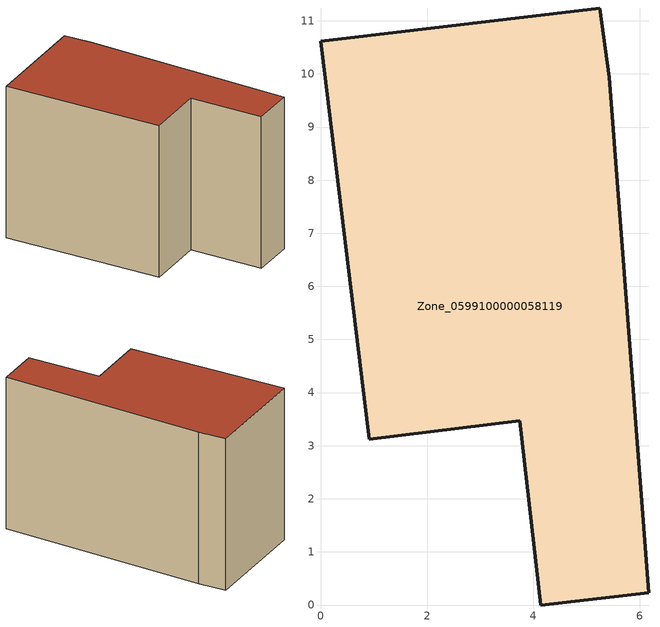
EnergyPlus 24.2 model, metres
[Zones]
Zone_0599100000058119
 floor ground (C_G): 5.43,9.94 6.17,0.23 4.14,0 3.74,3.47 0.91,3.12 0,10.61 5.25,11.24 z3.37
 wall outside (C_F): 5.25,11.24 0,10.61 0.91,3.12 3.74,3.47 4.14,0 6.17,0.23 5.43,9.94 5.25,11.24 z3.37:10.82
 roof outside (C_R): 5.43,9.94 5.25,11.24 0,10.61 0.91,3.12 3.74,3.47 4.14,0 6.17,0.23 z10.82
[BUILDING]
Pand.0599100000058119: North Axis=0; Terrain=City; Loads Convergence Tolerance Value=0.04; Temperature Convergence Tolerance Value=0.4; Solar Distribution=FullExterior; Maximum Number of Warmup Days=25; Minimum Number of Warmup Days=1
[Site:Location]
Rotterdam.The.Hague.AP_ZH_NLD Design_Conditions: Latitude=51.96; Longitude=4.45; Time Zone=1; Elevation=-4.5
[SITE:GROUNDTEMPERATURE:BUILDINGSURFACE]
18, 18, 18, 18, 18, 18, 18, 18, 18, 18, 18, 18
[MATERIAL] Thermal Absorptance=0.9; Solar Absorptance=0.7; Visible Absorptance=0.7
Name | Roughness | Thickness | Conductivity | Density | Specific Heat
G.TI.1946 | MediumSmooth | 0.15 | 1 | 540 | 1210
F.TI.1946 | Rough | 0.3 | 0.857143 | 1920 | 840
R.TI.1946 | MediumRough | 0.2 | 0.1 | 1500 | 1000
[CONSTRUCTION]
C_G: G.TI.1946
C_F: F.TI.1946
C_R: R.TI.1946
[ZONE]
Zone_0599100000058119: Type=1; Multiplier=1; Ceiling Height=Autocalculate; Volume=Autocalculate; Floor Area=autocalculate; Part of Total Floor Area=Yes
[ZONEINFILTRATION:DESIGNFLOWRATE]
Infil_Zone_0599100000058119: Zone or ZoneList or Space or SpaceList=Zone_0599100000058119; Schedule=AlwaysOn; Design Flow Rate Calculation Method=Flow/Area; Flow Rate per Floor Area=0.003; Constant Term Coefficient=1; Temperature Term Coefficient=0; Velocity Term Coefficient=0; Velocity Squared Term Coefficient=0
[HVACTEMPLATE:ZONE:IDEALLOADSAIRSYSTEM]
Zone_0599100000058119: Maximum Heating Supply Air Temperature=50; Minimum Cooling Supply Air Temperature=13; Maximum Heating Supply Air Humidity Ratio=0.0156; Minimum Cooling Supply Air Humidity Ratio=0.0077; Heating Limit=NoLimit; Cooling Limit=NoLimit; Dehumidification Control Type=ConstantSensibleHeatRatio; Cooling Sensible Heat Ratio=0.7; Dehumidification Setpoint=60; Humidification Control Type=None; Humidification Setpoint=30; Outdoor Air Method=None; Outdoor Air Flow Rate per Person=0.00944; Outdoor Air Flow Rate per Zone Floor Area=0; Outdoor Air Flow Rate per Zone=0; Demand Controlled Ventilation Type=None; Outdoor Air Economizer Type=NoEconomizer; Heat Recovery Type=None; Sensible Heat Recovery Effectiveness=0.7; Latent Heat Recovery Effectiveness=0.65
[ZONECONTROL:THERMOSTAT]
ThermostatControl_Zone_0599100000058119: Zone or ZoneList=Zone_0599100000058119; Control Type Schedule=DualSetpointControlType; Control 1=Thermostat_Zone_0599100000058119; Temperature Difference Between Cutout And Setpoint=0
[THERMOSTATSETPOINT:DUALSETPOINT]
Thermostat_Zone_0599100000058119: Heating Setpoint Temperature Schedule=HeatingSetpoint_Zone_0599100000058119; Cooling Setpoint Temperature Schedule=CoolingSetpoint_Zone_0599100000058119
[SCHEDULE:COMPACT]
HeatingSetpoint_Zone_0599100000058119: Through: 12/31, For: AllDays, Until: 24:00, 21
CoolingSetpoint_Zone_0599100000058119: Through: 12/31, For: AllDays, Until: 24:00, 24
DualSetpointControlType: Through: 12/31, For: AllDays, Until: 24:00, 4
AlwaysOn: Through: 12/31, For: AllDays, Until: 24:00, 1
